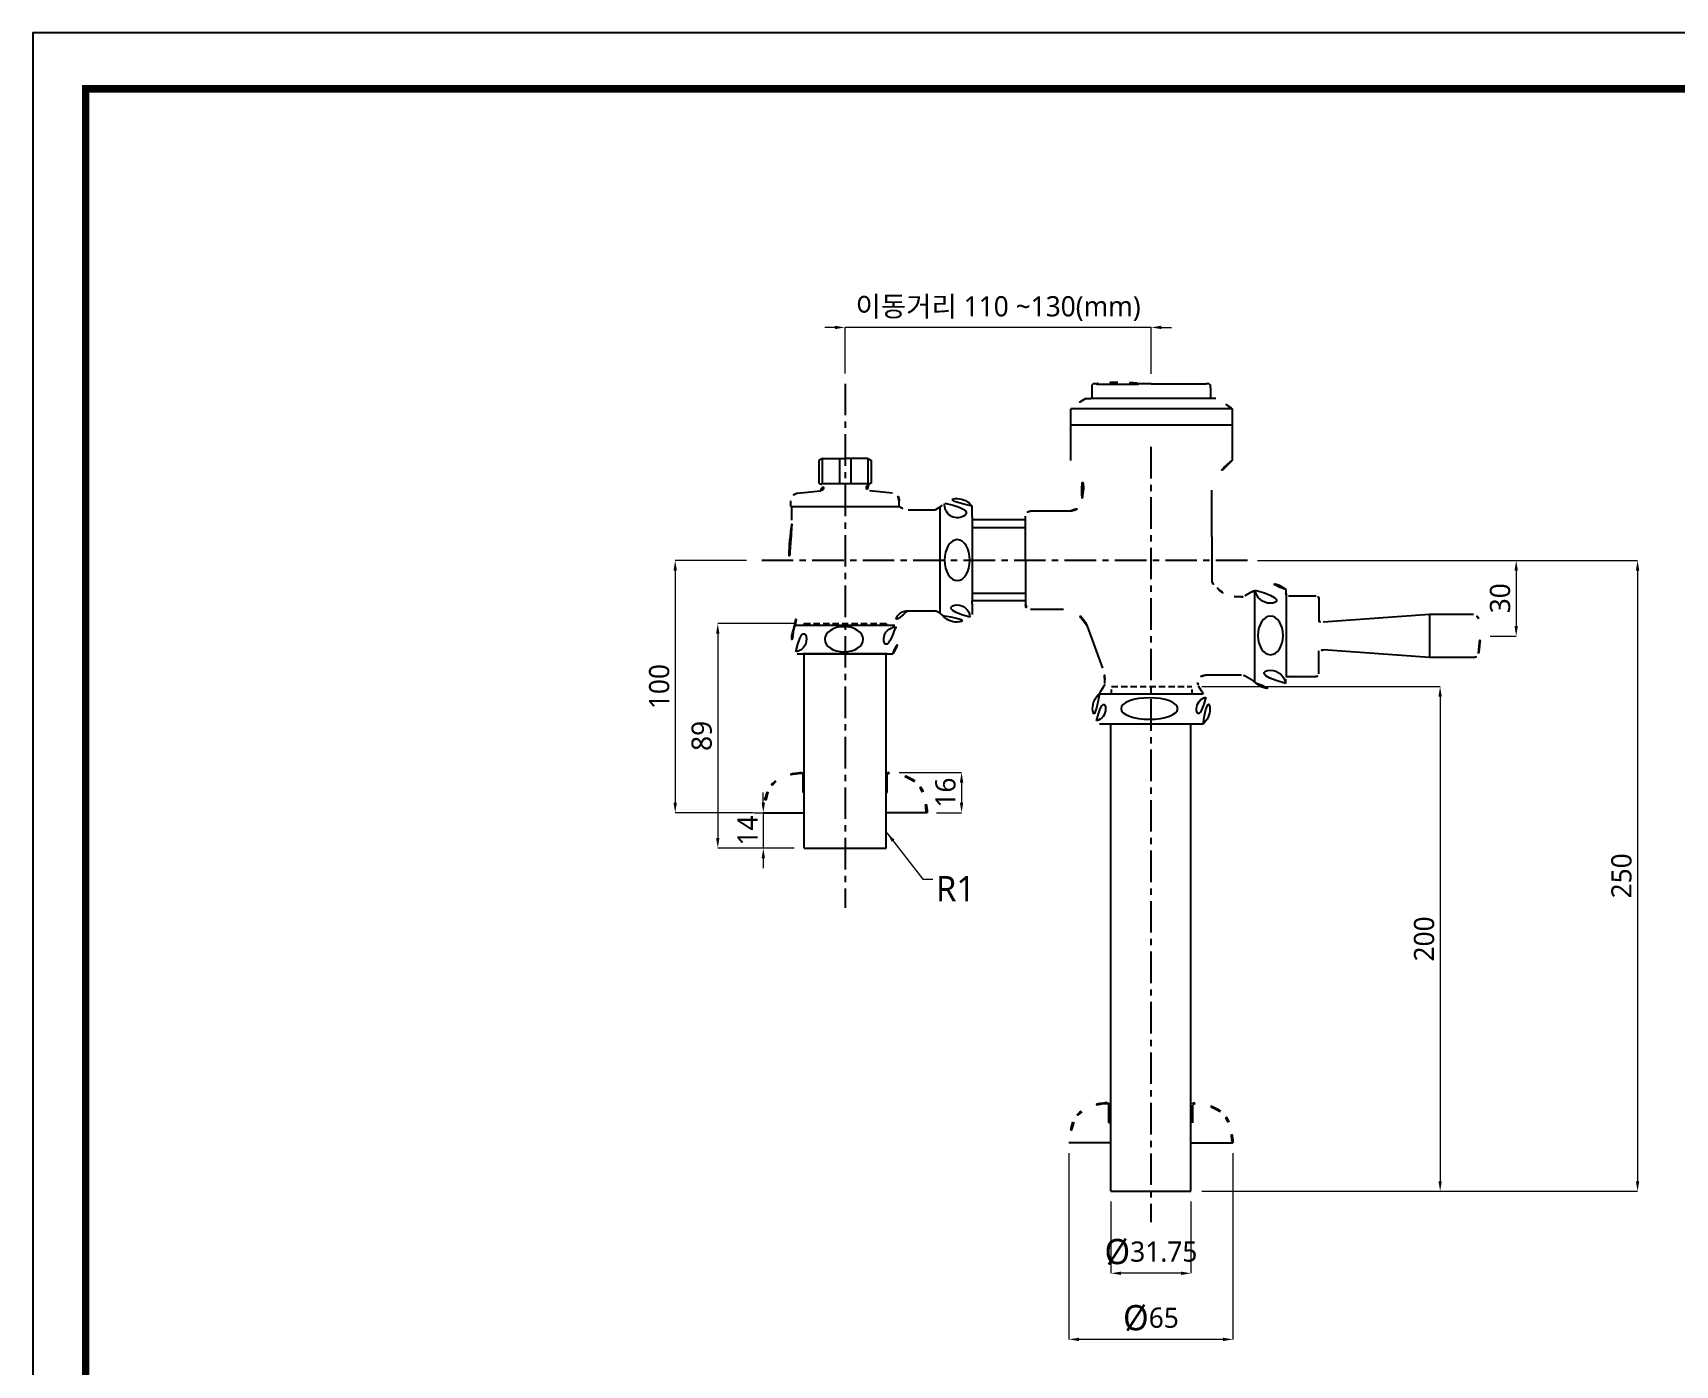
# Model space of a CAD drawing. Extents: x 16296676957 to 16296678259, y -37409617882 to -37409616928.
# Drawn here: x 16296676957 to 16296677608, y -37409617456 to -37409616928 of the extents above; entities that cross this region are included whole.
import ezdxf

# ---------------------------------------------------------------- set-up
doc = ezdxf.new("R2010")
doc.units = 0
doc.header["$LTSCALE"] = 10
doc.header["$MEASUREMENT"] = 0
doc.header["$PDMODE"] = 3
doc.header["$PDSIZE"] = -10
doc.linetypes.add('CENTER', pattern=[2, 1.25, -0.25, 0.25, -0.25])
doc.linetypes.add('HIDDEN', pattern=[0.375, 0.25, -0.125])
doc.layers.get('0').update_dxf_attribs({"linetype": 'CONTINUOUS'})
doc.layers.get('DEFPOINTS').update_dxf_attribs({"linetype": 'CONTINUOUS'})
doc.layers.add('7보라', color=6, linetype='CONTINUOUS')
doc.layers.add('DWG', color=7, linetype='CONTINUOUS')
doc.styles.add('Daelim Dimension', font='')
doc.styles.get('Daelim Dimension').set_extended_font_data('NanumGothic')
doc.dimstyles.new('DEFAULT', dxfattribs={"dimscale": 2, "dimtxt": 2, "dimasz": 2, "dimexe": 0, "dimexo": 2, "dimgap": 1, "dimtad": 1, "dimdec": 1, "dimzin": 9, "dimdsep": 46, "dimtxsty": 'Daelim Dimension', "dimcen": 0.5, "dimclrd": 252, "dimclre": 252, "dimclrt": 3, "dimadec": 1, "dimazin": 0, "dimtfac": 1, "dimtdec": 1, "dimtix": 1, "dimtmove": 0, "dimatfit": 3, "dimfxl": 1, "dimtolj": 1, "dimtzin": 1, "dimlwd": 9, "dimlwe": 9, "dimarcsym": 0})

# ---------------------------------------------------------------- blocks, each defined once
blk = doc.blocks.new('*D0')
at = {"color": 5, "lineweight": 9, "ltscale": 0.5, "transparency": 16777216}
for p, q in [((16296677274.494961, -37409617044.482384), (16296677270.494961, -37409617044.482384)), ((16296677278.494961, -37409617062.779213), (16296677278.494961, -37409617044.482384)), ((16296677399.840891, -37409617044.482384), (16296677278.494961, -37409617044.482384)), ((16296677399.840891, -37409617062.856819), (16296677399.840891, -37409617044.482384)), ((16296677403.840891, -37409617044.482384), (16296677407.840891, -37409617044.482384))]:
    blk.add_line(p, q, dxfattribs=at)
at = {"color": 5, "ltscale": 0.5, "transparency": 16777216}
for points in [[(16296677274.494961, -37409617043.815712), (16296677274.494961, -37409617045.14904), (16296677278.494961, -37409617044.482384)], [(16296677403.840891, -37409617043.815712), (16296677403.840891, -37409617045.14904), (16296677399.840891, -37409617044.482384)]]:
    blk.add_solid(points, dxfattribs=at)
at = {"layer": 'DEFPOINTS', "color": 0, "ltscale": 0.5, "transparency": 16777216}
for p in [(16296677278.494961, -37409617044.482384), (16296677278.494961, -37409617066.779213), (16296677399.840891, -37409617066.856819)]:
    blk.add_point(p, dxfattribs=at)
at = {"color": 2, "ltscale": 0.5, "transparency": 16777216, "insert": (16296677339.167931, -37409617036.994537), "char_height": 8, "attachment_point": 5, "style": 'Daelim Dimension'}
blk.add_mtext('\\A1;이동거리 110 ~130(mm)', dxfattribs=at)
blk = doc.blocks.new('*D1')
at = {"color": 5, "lineweight": 9, "ltscale": 0.5, "transparency": 16777216}
for p, q in [((16296677239.487009, -37409617136.834106), (16296677211.174629, -37409617136.834106)), ((16296677211.174629, -37409617140.834106), (16296677211.174629, -37409617232.834106)), ((16296677242.05892, -37409617236.834106), (16296677211.174629, -37409617236.834106))]:
    blk.add_line(p, q, dxfattribs=at)
at = {"color": 5, "ltscale": 0.5, "transparency": 16777216}
for points in [[(16296677210.507959, -37409617140.834106), (16296677211.84129, -37409617140.834106), (16296677211.174629, -37409617136.834106)], [(16296677210.507959, -37409617232.834106), (16296677211.84129, -37409617232.834106), (16296677211.174629, -37409617236.834106)]]:
    blk.add_solid(points, dxfattribs=at)
at = {"layer": 'DEFPOINTS', "color": 0, "ltscale": 0.5, "transparency": 16777216}
for p in [(16296677243.487009, -37409617136.834106), (16296677211.174629, -37409617236.834106), (16296677246.05892, -37409617236.834106)]:
    blk.add_point(p, dxfattribs=at)
at = {"color": 7, "ltscale": 0.5, "transparency": 16777216, "insert": (16296677204.84845, -37409617186.834106), "char_height": 8, "attachment_point": 5, "rotation": 90, "style": 'Daelim Dimension'}
blk.add_mtext('\\A1;100', dxfattribs=at)
blk = doc.blocks.new('*D2')
at = {"color": 5, "lineweight": 9, "ltscale": 0.5, "transparency": 16777216}
for p, q in [((16296677258.30018, -37409617161.849007), (16296677228.04796, -37409617161.849007)), ((16296677228.04796, -37409617165.849007), (16296677228.04796, -37409617246.849007)), ((16296677258.30018, -37409617250.849007), (16296677228.04796, -37409617250.849007))]:
    blk.add_line(p, q, dxfattribs=at)
at = {"color": 5, "ltscale": 0.5, "transparency": 16777216}
for points in [[(16296677227.38129, -37409617165.849007), (16296677228.714621, -37409617165.849007), (16296677228.04796, -37409617161.849007)], [(16296677227.38129, -37409617246.849007), (16296677228.714621, -37409617246.849007), (16296677228.04796, -37409617250.849007)]]:
    blk.add_solid(points, dxfattribs=at)
at = {"layer": 'DEFPOINTS', "color": 0, "ltscale": 0.5, "transparency": 16777216}
for p in [(16296677262.30018, -37409617161.849007), (16296677228.04796, -37409617250.849007), (16296677262.30018, -37409617250.849007)]:
    blk.add_point(p, dxfattribs=at)
at = {"color": 7, "ltscale": 0.5, "transparency": 16777216, "insert": (16296677221.693171, -37409617206.349007), "char_height": 8, "attachment_point": 5, "rotation": 90, "style": 'Daelim Dimension'}
blk.add_mtext('\\A1;89', dxfattribs=at)
blk = doc.blocks.new('*D3')
at = {"color": 5, "lineweight": 9, "ltscale": 0.5, "transparency": 16777216}
for p, q in [((16296677246.09201, -37409617232.849007), (16296677246.09201, -37409617228.849007)), ((16296677242.358549, -37409617236.849007), (16296677246.09201, -37409617236.849007)), ((16296677246.09201, -37409617236.849007), (16296677246.09201, -37409617250.849007)), ((16296677258.244961, -37409617250.849007), (16296677246.09201, -37409617250.849007)), ((16296677246.09201, -37409617254.849007), (16296677246.09201, -37409617258.849007))]:
    blk.add_line(p, q, dxfattribs=at)
at = {"color": 5, "ltscale": 0.5, "transparency": 16777216}
for points in [[(16296677245.42535, -37409617232.849007), (16296677246.75868, -37409617232.849007), (16296677246.09201, -37409617236.849007)], [(16296677245.42535, -37409617254.849007), (16296677246.75868, -37409617254.849007), (16296677246.09201, -37409617250.849007)]]:
    blk.add_solid(points, dxfattribs=at)
at = {"layer": 'DEFPOINTS', "color": 0, "ltscale": 0.5, "transparency": 16777216}
for p in [(16296677246.358549, -37409617236.849007), (16296677246.09201, -37409617250.849007), (16296677262.244961, -37409617250.849007)]:
    blk.add_point(p, dxfattribs=at)
at = {"color": 7, "ltscale": 0.5, "transparency": 16777216, "insert": (16296677239.823059, -37409617243.849007), "char_height": 8, "attachment_point": 5, "rotation": 90, "style": 'Daelim Dimension'}
blk.add_mtext('\\A1;14', dxfattribs=at)
blk = doc.blocks.new('*D4')
at = {"color": 5, "lineweight": 9, "ltscale": 0.5, "transparency": 16777216}
for p, q in [((16296677299.95365, -37409617220.854134), (16296677324.68004, -37409617220.854134)), ((16296677324.68004, -37409617224.854134), (16296677324.68004, -37409617232.834106)), ((16296677314.758539, -37409617236.834106), (16296677324.68004, -37409617236.834106))]:
    blk.add_line(p, q, dxfattribs=at)
at = {"color": 5, "ltscale": 0.5, "transparency": 16777216}
for points in [[(16296677324.013371, -37409617224.854134), (16296677325.346701, -37409617224.854134), (16296677324.68004, -37409617220.854134)], [(16296677324.013371, -37409617232.834106), (16296677325.346701, -37409617232.834106), (16296677324.68004, -37409617236.834106)]]:
    blk.add_solid(points, dxfattribs=at)
at = {"layer": 'DEFPOINTS', "color": 0, "ltscale": 0.5, "transparency": 16777216}
for p in [(16296677295.95365, -37409617220.854134), (16296677310.758539, -37409617236.834106), (16296677324.68004, -37409617236.834106)]:
    blk.add_point(p, dxfattribs=at)
at = {"color": 7, "ltscale": 0.5, "transparency": 16777216, "insert": (16296677318.325251, -37409617228.844116), "char_height": 8, "attachment_point": 5, "rotation": 90, "style": 'Daelim Dimension'}
blk.add_mtext('\\A1;16', dxfattribs=at)
blk = doc.blocks.new('*D5')
at = {"color": 5, "lineweight": 9, "ltscale": 0.5, "transparency": 16777216}
for p, q in [((16296677441.987009, -37409617136.834106), (16296677544.5313, -37409617136.834106)), ((16296677544.5313, -37409617140.834106), (16296677544.5313, -37409617162.816467)), ((16296677534.197741, -37409617166.816467), (16296677544.5313, -37409617166.816467))]:
    blk.add_line(p, q, dxfattribs=at)
at = {"color": 5, "ltscale": 0.5, "transparency": 16777216}
for points in [[(16296677543.86463, -37409617140.834106), (16296677545.19796, -37409617140.834106), (16296677544.5313, -37409617136.834106)], [(16296677543.86463, -37409617162.816467), (16296677545.19796, -37409617162.816467), (16296677544.5313, -37409617166.816467)]]:
    blk.add_solid(points, dxfattribs=at)
at = {"layer": 'DEFPOINTS', "color": 0, "ltscale": 0.5, "transparency": 16777216}
for p in [(16296677437.987009, -37409617136.834106), (16296677530.197741, -37409617166.816467), (16296677544.5313, -37409617166.816467)]:
    blk.add_point(p, dxfattribs=at)
at = {"color": 7, "ltscale": 0.5, "transparency": 16777216, "insert": (16296677538.17079, -37409617151.825287), "char_height": 8, "attachment_point": 5, "rotation": 90, "style": 'Daelim Dimension'}
blk.add_mtext('\\A1;30', dxfattribs=at)
blk = doc.blocks.new('*D6')
at = {"color": 5, "lineweight": 9, "ltscale": 0.5, "transparency": 16777216}
for p, q in [((16296677441.987009, -37409617136.834106), (16296677592.640739, -37409617136.834106)), ((16296677592.640739, -37409617140.834106), (16296677592.640739, -37409617382.834106)), ((16296677441.987009, -37409617386.834106), (16296677592.640739, -37409617386.834106))]:
    blk.add_line(p, q, dxfattribs=at)
at = {"color": 5, "ltscale": 0.5, "transparency": 16777216}
for points in [[(16296677591.97407, -37409617140.834106), (16296677593.3074, -37409617140.834106), (16296677592.640739, -37409617136.834106)], [(16296677591.97407, -37409617382.834106), (16296677593.3074, -37409617382.834106), (16296677592.640739, -37409617386.834106)]]:
    blk.add_solid(points, dxfattribs=at)
at = {"layer": 'DEFPOINTS', "color": 0, "ltscale": 0.5, "transparency": 16777216}
for p in [(16296677437.987009, -37409617136.834106), (16296677437.987009, -37409617386.834106), (16296677592.640739, -37409617386.834106)]:
    blk.add_point(p, dxfattribs=at)
at = {"color": 7, "ltscale": 0.5, "transparency": 16777216, "insert": (16296677586.28595, -37409617261.834106), "char_height": 8, "attachment_point": 5, "rotation": 90, "style": 'Daelim Dimension'}
blk.add_mtext('\\A1;250', dxfattribs=at)
blk = doc.blocks.new('*D7')
at = {"color": 5, "lineweight": 9, "ltscale": 0.5, "transparency": 16777216}
for p, q in [((16296677419.9256, -37409617186.834373), (16296677514.385229, -37409617186.834373)), ((16296677514.385229, -37409617190.834373), (16296677514.385229, -37409617382.834106)), ((16296677419.9256, -37409617386.834106), (16296677514.385229, -37409617386.834106))]:
    blk.add_line(p, q, dxfattribs=at)
at = {"color": 5, "ltscale": 0.5, "transparency": 16777216}
for points in [[(16296677513.718559, -37409617190.834373), (16296677515.051901, -37409617190.834373), (16296677514.385229, -37409617186.834373)], [(16296677513.718559, -37409617382.834106), (16296677515.051901, -37409617382.834106), (16296677514.385229, -37409617386.834106)]]:
    blk.add_solid(points, dxfattribs=at)
at = {"layer": 'DEFPOINTS', "color": 0, "ltscale": 0.5, "transparency": 16777216}
for p in [(16296677415.9256, -37409617186.834373), (16296677415.9256, -37409617386.834106), (16296677514.385229, -37409617386.834106)]:
    blk.add_point(p, dxfattribs=at)
at = {"color": 7, "ltscale": 0.5, "transparency": 16777216, "insert": (16296677508.047609, -37409617286.834244), "char_height": 8, "attachment_point": 5, "rotation": 90, "style": 'Daelim Dimension'}
blk.add_mtext('\\A1;200', dxfattribs=at)
blk = doc.blocks.new('*D8')
at = {"color": 5, "lineweight": 9, "ltscale": 0.5, "transparency": 16777216}
for p, q in [((16296677367.25581, -37409617371.670647), (16296677367.25581, -37409617445.537788)), ((16296677432.25581, -37409617371.670647), (16296677432.25581, -37409617445.537788)), ((16296677428.25581, -37409617445.537788), (16296677371.25581, -37409617445.537788))]:
    blk.add_line(p, q, dxfattribs=at)
at = {"color": 5, "ltscale": 0.5, "transparency": 16777216}
for points in [[(16296677371.25581, -37409617444.871117), (16296677371.25581, -37409617446.204453), (16296677367.25581, -37409617445.537788)], [(16296677428.25581, -37409617444.871117), (16296677428.25581, -37409617446.204453), (16296677432.25581, -37409617445.537788)]]:
    blk.add_solid(points, dxfattribs=at)
at = {"layer": 'DEFPOINTS', "color": 0, "ltscale": 0.5, "transparency": 16777216}
for p in [(16296677367.25581, -37409617367.670647), (16296677432.25581, -37409617367.670647), (16296677367.25581, -37409617445.537788)]:
    blk.add_point(p, dxfattribs=at)
at = {"color": 7, "ltscale": 0.5, "transparency": 16777216, "insert": (16296677399.75581, -37409617437.150093), "char_height": 8, "attachment_point": 5, "style": 'Daelim Dimension'}
blk.add_mtext('\\A1;{\\H1.25x;\\C256;Ø}65', dxfattribs=at)
blk = doc.blocks.new('*D9')
at = {"color": 5, "lineweight": 9, "ltscale": 0.5, "transparency": 16777216}
for p, q in [((16296677383.88081, -37409617390.834106), (16296677383.88081, -37409617419.336304)), ((16296677415.63081, -37409617390.834106), (16296677415.63081, -37409617419.336304)), ((16296677411.63081, -37409617419.336304), (16296677387.88081, -37409617419.336304))]:
    blk.add_line(p, q, dxfattribs=at)
at = {"color": 5, "ltscale": 0.5, "transparency": 16777216}
for points in [[(16296677387.88081, -37409617418.66964), (16296677387.88081, -37409617420.002968), (16296677383.88081, -37409617419.336304)], [(16296677411.63081, -37409617418.66964), (16296677411.63081, -37409617420.002968), (16296677415.63081, -37409617419.336304)]]:
    blk.add_solid(points, dxfattribs=at)
at = {"layer": 'DEFPOINTS', "color": 0, "ltscale": 0.5, "transparency": 16777216}
for p in [(16296677383.88081, -37409617386.834106), (16296677415.63081, -37409617386.834106), (16296677383.88081, -37409617419.336304)]:
    blk.add_point(p, dxfattribs=at)
at = {"color": 7, "ltscale": 0.5, "transparency": 16777216, "insert": (16296677399.75581, -37409617410.948608), "char_height": 8, "attachment_point": 5, "style": 'Daelim Dimension'}
blk.add_mtext('\\A1;{\\H1.25x;\\C256;Ø}31.75', dxfattribs=at)

msp = doc.modelspace()

# ---------------------------------------------------------------- linework, layer by layer
at = {"color": 0}
for p, q in [((16296677349.987009, -37409617136.8341064), (16296677349.987009, -37409617119.3341064)), ((16296677365.4445591, -37409617117.3341064), (16296677351.987009, -37409617117.3341064)), ((16296677367.4445591, -37409617117.3341064), (16296677364.487009, -37409617117.3341064)), ((16296677349.987009, -37409617136.8341064), (16296677349.987009, -37409617154.3341064)), ((16296677365.0311699, -37409617156.3341064), (16296677351.987009, -37409617156.3341064)), ((16296677246.0589199, -37409617236.8341064), (16296677262.2449608, -37409617236.8341064)), ((16296677311.0589199, -37409617236.8341064), (16296677294.7449608, -37409617236.8341064))]:
    msp.add_line(p, q, dxfattribs=at)
at = {"color": 0, "ltscale": 0.05}
for p, q in [((16296677374.4085102, -37409617162.8605804), (16296677380.5862808, -37409617179.5384064)), ((16296677379.9445591, -37409617188.6841125), (16296677381.1766109, -37409617186.5501328)), ((16296677381.4445591, -37409617185.5501328), (16296677381.4445591, -37409617183.9951019))]:
    msp.add_line(p, q, dxfattribs=at)
at = {"ltscale": 0.5}
for p, q in [((16296677262.3001804, -37409617250.8490067), (16296677262.3001804, -37409617173.779213)), ((16296677294.7449608, -37409617250.8490067), (16296677294.7449608, -37409617173.779213))]:
    msp.add_line(p, q, dxfattribs=at)
msp.add_lwpolyline([(16296676956.5471497, -37409617881.739357), (16296678258.5471497, -37409617881.739357), (16296678258.5471497, -37409616927.739357), (16296676956.5471497, -37409616927.739357)], close=True, dxfattribs=at)
at = {"color": 5, "linetype": 'ByBlock', "lineweight": 200, "const_width": 3}
msp.add_lwpolyline([(16296676977.48353, -37409617840.8899307), (16296678237.48353, -37409617840.8899307), (16296678237.48353, -37409616949.8899307), (16296676977.48353, -37409616949.8899307)], close=True, dxfattribs=at)
at = {"color": 0}
for centre, radius, start, end in [((16296677351.987009, -37409617119.3341064), 2, 90, 180), ((16296677351.987009, -37409617154.3341064), 2, 180, 270), ((16296677365.0311699, -37409617166.3341064), 10, 20.3253913913, 90)]:
    msp.add_arc(centre, radius, start, end, dxfattribs=at)
at = {"color": 0, "ltscale": 0.05}
for centre, radius, start, end in [((16296677369.4445591, -37409617183.9951019), 12, 0, 21.8014500731), ((16296677379.4445591, -37409617185.5501328), 2, 330.0000149226, 0)]:
    msp.add_arc(centre, radius, start, end, dxfattribs=at)
at = {"layer": '7보라', "color": 0}
msp.add_arc((16296677367.4445591, -37409617112.3341064), 5, 270, 0, dxfattribs=at)
at = {"layer": 'DWG', "color": 1, "linetype": 'CENTER', "lineweight": -3}
for p, q in [((16296677278.4949608, -37409617066.779213), (16296677278.4949608, -37409617274.529213)), ((16296677399.7557907, -37409617091.8135529), (16296677399.7558098, -37409617399.0641098)), ((16296677437.987009, -37409617136.8341064), (16296677243.487009, -37409617136.8341064))]:
    msp.add_line(p, q, dxfattribs=at)
at = {"layer": 'DWG'}
for p, q in [((16296677376.8408909, -37409617066.8568192), (16296677376.3408909, -37409617067.3568192)), ((16296677376.3408909, -37409617067.3568192), (16296677376.3408909, -37409617068.3568192)), ((16296677376.3408909, -37409617068.3568192), (16296677376.3408909, -37409617072.7024765)), ((16296677378.0908909, -37409617066.8568192), (16296677376.8408909, -37409617066.8568192)), ((16296677378.0908909, -37409617066.8568192), (16296677378.5716, -37409617066.8568192)), ((16296677378.2907391, -37409617066.8568192), (16296677378.5907402, -37409617067.1568069)), ((16296677394.5907402, -37409617067.1568069), (16296677378.5907402, -37409617067.1568069)), ((16296677396.1408901, -37409617066.8568192), (16296677394.5716, -37409617066.8568192)), ((16296677394.8907394, -37409617066.8568192), (16296677394.5907402, -37409617067.1568069)), ((16296677399.8408909, -37409617066.8568192), (16296677396.1408901, -37409617066.8568192)), ((16296677399.8408909, -37409617066.8568192), (16296677421.5908909, -37409617066.8568192)), ((16296677422.8408909, -37409617066.8568192), (16296677421.5908909, -37409617066.8568192)), ((16296677422.8408909, -37409617066.8568192), (16296677423.3408909, -37409617067.3568192)), ((16296677423.3408909, -37409617068.3568192), (16296677423.3408909, -37409617067.3568192)), ((16296677423.3408909, -37409617068.3568192), (16296677423.3408909, -37409617072.7024765)), ((16296677373.9711895, -37409617072.7024765), (16296677375.9711895, -37409617072.7024765)), ((16296677423.4711895, -37409617072.7024765), (16296677375.9711895, -37409617072.7024765)), ((16296677425.4711895, -37409617072.7024765), (16296677423.4711895, -37409617072.7024765)), ((16296677367.9711895, -37409617083.2130127), (16296677367.9711895, -37409617076.7130127)), ((16296677431.9711895, -37409617076.7130127), (16296677431.9711895, -37409617083.2130127)), ((16296677510.1977406, -37409617158.3164673), (16296677510.1977406, -37409617175.3164673)), ((16296677527.5821609, -37409617158.3164673), (16296677510.1977406, -37409617158.3164673)), ((16296677527.5821609, -37409617175.3164673), (16296677510.1977406, -37409617175.3164673))]:
    msp.add_line(p, q, dxfattribs=at)
at = {"layer": 'DWG', "color": 0, "lineweight": -3}
for p, q in [((16296677431.9711895, -37409617076.7130127), (16296677367.9711895, -37409617076.7130127)), ((16296677431.9267101, -37409617083.2437973), (16296677367.9711895, -37409617083.2130127)), ((16296677269.4949608, -37409617106.4746475), (16296677269.4949608, -37409617096.4746475)), ((16296677276.2403698, -37409617096.4746475), (16296677276.2403698, -37409617106.4746475)), ((16296677280.7623692, -37409617096.4746475), (16296677280.7623692, -37409617106.4746475)), ((16296677287.4949608, -37409617096.4746475), (16296677287.4949608, -37409617106.4746475)), ((16296677287.4949608, -37409617106.4746475), (16296677269.4949608, -37409617106.4746475)), ((16296677256.9949608, -37409617115.4746475), (16296677299.9949608, -37409617115.4746475)), ((16296677316.0848694, -37409617115.779213), (16296677317.0848694, -37409617114.9677887)), ((16296677316.0848694, -37409617115.779213), (16296677316.0848694, -37409617157.529213)), ((16296677328.83815, -37409617120.779213), (16296677328.83815, -37409617152.779213)), ((16296677440.8367405, -37409617148.6595917), (16296677440.8367405, -37409617184.9711838)), ((16296677453.5359707, -37409617183.1093597), (16296677453.5359707, -37409617150.5235672)), ((16296677316.0848694, -37409617157.529213), (16296677316.0848694, -37409617157.779213)), ((16296677316.0848694, -37409617157.779213), (16296677317.0848694, -37409617158.5906296)), ((16296677258.7978802, -37409617162.529213), (16296677298.2978802, -37409617162.529213)), ((16296677262.3001804, -37409617162.529213), (16296677262.3001804, -37409617161.8490067)), ((16296677294.7449608, -37409617161.8490067), (16296677294.7449608, -37409617162.529213)), ((16296677261.8078194, -37409617173.779213), (16296677297.4578209, -37409617173.779213)), ((16296677295.1449604, -37409617173.779213), (16296677261.8449593, -37409617173.779213)), ((16296677439.8777599, -37409617184.2549133), (16296677441.2430706, -37409617185.2746735)), ((16296677379.3224106, -37409617189.6508789), (16296677379.9445591, -37409617188.6841125)), ((16296677379.3224106, -37409617189.6508789), (16296677420.4054203, -37409617189.6508789)), ((16296677419.8777599, -37409617188.7549133), (16296677420.4054203, -37409617189.6508789)), ((16296677420.4054203, -37409617201.6508789), (16296677379.3224106, -37409617201.6508789)), ((16296677383.8807907, -37409617234.835907), (16296677383.8807907, -37409617227.959198)), ((16296677415.6307907, -37409617234.835907), (16296677415.6307907, -37409617227.959198)), ((16296677262.2449608, -37409617250.8490067), (16296677294.7449608, -37409617250.8490067))]:
    msp.add_line(p, q, dxfattribs=at)
at = {"layer": 'DWG', "color": 0}
for p, q in [((16296677367.9267101, -37409617083.2437973), (16296677367.9267101, -37409617097.2124329)), ((16296677431.9267101, -37409617083.2437973), (16296677431.9267101, -37409617097.2437973)), ((16296677269.4949608, -37409617096.4746475), (16296677268.1026592, -37409617097.2784882)), ((16296677268.1026592, -37409617097.2784882), (16296677268.1026592, -37409617106.2463531)), ((16296677269.4949608, -37409617096.4746475), (16296677278.4949608, -37409617096.4746475)), ((16296677287.4949608, -37409617096.4746475), (16296677278.4949608, -37409617096.4746475)), ((16296677287.4949608, -37409617096.4746475), (16296677288.88727, -37409617097.2784882)), ((16296677288.88727, -37409617097.2784882), (16296677288.88727, -37409617106.2463531)), ((16296677268.1026592, -37409617106.2463531), (16296677269.2558308, -37409617106.7978363)), ((16296677288.88727, -37409617106.2463531), (16296677287.7341003, -37409617106.7978363)), ((16296677423.9445591, -37409617127.5319977), (16296677423.9445591, -37409617108.96315)), ((16296677256.9949608, -37409617115.4746475), (16296677256.9949608, -37409617113.1802216)), ((16296677259.6905804, -37409617110.1957092), (16296677268.8268604, -37409617109.2639236)), ((16296677297.2993507, -37409617110.1957092), (16296677288.1630592, -37409617109.2639236)), ((16296677299.9949608, -37409617115.4746475), (16296677299.9949608, -37409617113.1802216)), ((16296677328.83815, -37409617119.529213), (16296677328.83815, -37409617115.279213)), ((16296677257.4578209, -37409617120.8149719), (16296677257.4578209, -37409617115.779213)), ((16296677303.5809307, -37409617116.779213), (16296677309.44944, -37409617116.779213)), ((16296677309.44944, -37409617116.779213), (16296677314.3528194, -37409617116.779213)), ((16296677316.0848694, -37409617115.779213), (16296677314.3528194, -37409617116.779213)), ((16296677328.83815, -37409617119.529213), (16296677328.83815, -37409617120.779213)), ((16296677349.987009, -37409617120.779213), (16296677328.83815, -37409617120.779213)), ((16296677328.83815, -37409617123.779213), (16296677349.987009, -37409617123.779213)), ((16296677423.9445591, -37409617127.5319977), (16296677423.9445591, -37409617145.3341064)), ((16296677328.83815, -37409617149.779213), (16296677349.987009, -37409617149.779213)), ((16296677349.987009, -37409617152.779213), (16296677328.83815, -37409617152.779213)), ((16296677328.83815, -37409617154.029213), (16296677328.83815, -37409617152.779213)), ((16296677328.83815, -37409617154.029213), (16296677328.83815, -37409617158.279213)), ((16296677435.6098099, -37409617151.2549133), (16296677432.7912502, -37409617151.2549133)), ((16296677439.7430706, -37409617149.3164673), (16296677436.9751301, -37409617150.9145432)), ((16296677439.8777599, -37409617149.2549133), (16296677437.1098099, -37409617150.8529816)), ((16296677453.2430706, -37409617148.3582611), (16296677453.2430706, -37409617149.8164673)), ((16296677454.2430706, -37409617150.8164673), (16296677465.2430706, -37409617150.8164673)), ((16296677466.2430706, -37409617151.8164673), (16296677466.2430706, -37409617156.0664673)), ((16296677303.2923508, -37409617156.779213), (16296677314.3528194, -37409617156.779213)), ((16296677316.0848694, -37409617157.779213), (16296677314.3528194, -37409617156.779213)), ((16296677466.2430706, -37409617156.0664673), (16296677466.2430706, -37409617161.0245667)), ((16296677510.1977406, -37409617158.3164673), (16296677468.0002594, -37409617161.3164673)), ((16296677259.4578209, -37409617173.779213), (16296677261.8078194, -37409617173.779213)), ((16296677466.2430706, -37409617177.5664673), (16296677466.2430706, -37409617172.6083679)), ((16296677510.1977406, -37409617175.3164673), (16296677468.0002594, -37409617172.3164673)), ((16296677466.2430706, -37409617181.8164673), (16296677466.2430706, -37409617177.5664673)), ((16296677418.3777599, -37409617185.6209335), (16296677418.3777599, -37409617185.2549133)), ((16296677419.8777599, -37409617188.7549133), (16296677418.64571, -37409617186.6209335)), ((16296677435.6098099, -37409617182.2549133), (16296677421.3777599, -37409617182.2549133)), ((16296677439.8777599, -37409617184.2549133), (16296677437.1098099, -37409617182.6568298)), ((16296677453.2430706, -37409617185.2746735), (16296677453.2430706, -37409617183.8164673)), ((16296677454.2430706, -37409617182.8164673), (16296677465.2430706, -37409617182.8164673)), ((16296677383.8808098, -37409617386.8341064), (16296677383.8807907, -37409617201.6508789)), ((16296677415.6308098, -37409617386.8341064), (16296677415.6307907, -37409617201.6508789)), ((16296677261.9089203, -37409617228.8341064), (16296677261.9089203, -37409617221.8531265)), ((16296677294.9089203, -37409617228.8341064), (16296677294.9089203, -37409617221.8531265)), ((16296677295.2089195, -37409617228.8341064), (16296677295.2089195, -37409617221.8531265)), ((16296677262.2089195, -37409617228.8341064), (16296677261.9089203, -37409617228.8341064)), ((16296677294.9089203, -37409617228.8341064), (16296677295.2089195, -37409617228.8341064)), ((16296677383.1058102, -37409617359.6706467), (16296677383.1058102, -37409617352.6896667)), ((16296677383.4058094, -37409617359.6706467), (16296677383.4058094, -37409617352.6896667)), ((16296677416.1058102, -37409617359.6706467), (16296677416.1058102, -37409617352.6896667)), ((16296677416.4058094, -37409617359.6706467), (16296677416.4058094, -37409617352.6896667)), ((16296677383.4058094, -37409617359.6706467), (16296677383.1058102, -37409617359.6706467)), ((16296677383.5058098, -37409617367.6706467), (16296677367.2558098, -37409617367.6706467)), ((16296677416.0058098, -37409617367.6706467), (16296677432.2558098, -37409617367.6706467)), ((16296677383.8808098, -37409617386.8341064), (16296677415.6308098, -37409617386.8341064))]:
    msp.add_line(p, q, dxfattribs=at)
at = {"layer": 'DWG', "color": 0, "linetype": 'HIDDEN', "lineweight": -3}
for p, q in [((16296677262.3001804, -37409617161.8490067), (16296677294.7449608, -37409617161.8490067)), ((16296677384.1756001, -37409617186.8343735), (16296677415.9256001, -37409617186.8343735)), ((16296677384.1756001, -37409617189.6614685), (16296677384.1756001, -37409617187.9114685)), ((16296677415.9256001, -37409617187.9114685), (16296677415.9256001, -37409617189.6614685))]:
    msp.add_line(p, q, dxfattribs=at)
at = {"layer": 'DWG'}
for centre, radius, start, end in [((16296677378.8715992, -37409617066.8214188), 0.3, 93.2769905677, 180), ((16296677386.5716, -37409617201.3011627), 135, 90, 93.2769905677), ((16296677386.5716, -37409617201.3011627), 135, 86.7230094323, 90), ((16296677394.2716007, -37409617066.8214188), 0.3, 0, 86.7230094323), ((16296677386.8461895, -37409617098.4576797), 28.7940253, 116.5604571263, 130.9588904747), ((16296677412.5961895, -37409617100.8420181), 30.945104, 51.2366284077, 65.4140042327), ((16296677527.5821609, -37409617160.3164673), 2, 10.8202661887, 90), ((16296677493.5727406, -37409617166.8164673), 36.625, 349.1797338113, 10.8202661887), ((16296677527.5821609, -37409617173.3164673), 2, 270, 349.1797338113)]:
    msp.add_arc(centre, radius, start, end, dxfattribs=at)
at = {"layer": 'DWG', "color": 0}
for centre, radius, start, end in [((16296677357.2646503, -37409617108.6336288), 15.6244406, 346.2999219687, 46.9686545001), ((16296677444.2033691, -37409617114.1835709), 20.9206239, 125.9317689332, 165.5500362646), ((16296677268.6949596, -37409617107.9706268), 1.3, 275.8232047336, 64.4413893395), ((16296677288.29496, -37409617107.9706268), 1.3, 115.5586106605, 264.1767952664), ((16296677259.9949608, -37409617113.1802216), 3, 95.8233134524, 180), ((16296677296.9949608, -37409617113.1802216), 3, 0, 84.1766865476), ((16296677322.83815, -37409617119.779213), 7.5, 36.8697883628, 140.0943983053), ((16296677238.4578209, -37409617120.8149719), 19, 351.8077996321, 0), ((16296677335.4578209, -37409617134.779213), 79, 171.8077996321, 193.5867135388), ((16296677433.7217808, -37409617139.1476669), 11.5700498, 212.3229713661, 227.7754830176), ((16296677433.9375896, -37409617140.6494064), 10.6672747, 221.483721379, 263.8308644205), ((16296677447.2430706, -37409617155.0664673), 9, 48.1895431854, 131.8104568146), ((16296677240.2003403, -37409617157.8012238), 19, 339.928008282, 13.5867135388), ((16296677435.4751301, -37409617148.3164673), 3, 270, 299.9998357942), ((16296677435.6098099, -37409617148.2549133), 3, 270, 299.9998357942), ((16296677454.2430706, -37409617149.8164673), 1, 180, 270), ((16296677465.2430706, -37409617151.8164673), 1, 0, 90), ((16296677303.2923508, -37409617161.779213), 5, 90, 196.5075436005), ((16296677322.83815, -37409617153.779213), 7.5, 219.9056016947, 323.1302116372), ((16296677267.4389191, -37409617167.754097), 10, 159.928008282, 217.0498217278), ((16296677289.4767208, -37409617167.754097), 10, 322.9501782722, 20.071991718), ((16296677316.7152996, -37409617157.8012238), 19, 196.5075436005, 200.071991718), ((16296677421.3777599, -37409617185.2549133), 3, 90, 180), ((16296677420.3777599, -37409617185.6209335), 2, 180, 209.9999850774), ((16296677435.6098099, -37409617185.2549133), 3, 60.0001642058, 90), ((16296677447.2430706, -37409617178.5664673), 9, 228.1895431854, 311.8104568146), ((16296677454.2430706, -37409617183.8164673), 1, 90, 180), ((16296677465.2430706, -37409617181.8164673), 1, 270, 0), ((16296677384.6139202, -37409617195.6508789), 8, 131.4096290069, 228.5903709931), ((16296677415.1139202, -37409617195.6508789), 8, 311.4096290069, 48.5903709931), ((16296677256.9807491, -37409617232.1785812), 10, 127.1962620515, 158.8074427751), ((16296677256.9807491, -37409617232.1785812), 9.7, 127.1962620515, 158.8074427751), ((16296677262.0589199, -37409617240.8341064), 20, 92.5640846962, 123.7920594864), ((16296677262.0589199, -37409617240.8341064), 19.7, 92.5640846962, 123.7920594864), ((16296677261.2089195, -37409617221.8531265), 1, 0, 92.5640846962), ((16296677261.2089195, -37409617221.8531265), 0.7, 0, 92.5640846962), ((16296677295.9089203, -37409617221.8531265), 1, 87.4359153038, 180), ((16296677295.9089203, -37409617221.8531265), 0.7, 87.4359153038, 180), ((16296677295.0589199, -37409617240.8341064), 19.7, 56.2079405136, 87.4359153038), ((16296677295.0589199, -37409617240.8341064), 20, 56.2079405136, 87.4359153038), ((16296677300.1370792, -37409617232.1785812), 9.7, 21.1925572249, 52.8037379485), ((16296677300.1370792, -37409617232.1785812), 10, 21.1925572249, 52.8037379485), ((16296677276.0213909, -37409617238.3341064), 30, 160.9929974742, 177.1338401271), ((16296677276.0213909, -37409617238.3341064), 29.7, 160.9929974742, 177.1338401271), ((16296677281.0964394, -37409617238.3341064), 29.7, 2.8661598729, 19.0070025258), ((16296677281.0964394, -37409617238.3341064), 30, 2.8661598729, 19.0070025258), ((16296677378.1776505, -37409617363.0151215), 10, 127.1962620515, 158.8074427751), ((16296677378.1776505, -37409617363.0151215), 9.7, 127.1962620515, 158.8074427751), ((16296677383.2558098, -37409617371.6706467), 20, 92.5640846962, 123.7920594864), ((16296677383.2558098, -37409617371.6706467), 19.7, 92.5640846962, 123.7920594864), ((16296677382.4058094, -37409617352.6896667), 1, 0, 92.5640846962), ((16296677382.4058094, -37409617352.6896667), 0.7, 0, 92.5640846962), ((16296677417.1058102, -37409617352.6896667), 1, 87.4359153038, 180), ((16296677417.1058102, -37409617352.6896667), 0.7, 87.4359153038, 180), ((16296677416.2558098, -37409617371.6706467), 19.7, 56.2079405136, 87.4359153038), ((16296677416.2558098, -37409617371.6706467), 20, 56.2079405136, 87.4359153038), ((16296677421.3339806, -37409617363.0151215), 9.7, 21.1925572249, 52.8037379485), ((16296677421.3339806, -37409617363.0151215), 10, 21.1925572249, 52.8037379485), ((16296677397.2182903, -37409617369.1706467), 30, 160.9929974742, 177.1338401271), ((16296677397.2182903, -37409617369.1706467), 29.7, 160.9929974742, 177.1338401271), ((16296677402.2933407, -37409617369.1706467), 29.7, 2.8661598729, 19.0070025258), ((16296677402.2933407, -37409617369.1706467), 30, 2.8661598729, 19.0070025258)]:
    msp.add_arc(centre, radius, start, end, dxfattribs=at)
at = {"layer": 'DWG', "color": 0, "lineweight": -3}
for centre, radius, start, end in [((16296677304.3930302, -37409617108.9661331), 7.8551708, 235.9517915357, 264.065944796), ((16296677322.9739399, -37409617114.9054413), 5.0198338, 170.6839392655, 5.0949344945), ((16296677435.1407204, -37409617140.5540695), 9.9067759, 298.5654294134, 311.6285659841), ((16296677322.9739399, -37409617159.4335327), 5.0015623, 1.4321945082, 181.4321945082), ((16296677447.1002693, -37409617147.7557831), 6.0638825, 188.3242789081, 351.6757210919), ((16296677468.2939701, -37409617154.1134872), 7.2089666, 253.4715003488, 267.6649559803), ((16296677258.1170902, -37409617168.1133728), 5.0580659, 280.2700294388, 84.6538858739), ((16296677298.7666206, -37409617168.1317368), 4.9372328, 92.6821377069, 261.3008979154), ((16296677468.8062401, -37409617182.603241), 10.3182991, 94.4800152378, 104.3833543246), ((16296677447.1002693, -37409617186.4110336), 6.0614564, 8.1657106017, 171.8342893983), ((16296677376.87957, -37409617195.7154388), 4.9117207, 285.7001428257, 75.256370415), ((16296677422.7211208, -37409617195.7154388), 4.9117207, 104.743629585, 254.2998571743)]:
    msp.add_arc(centre, radius, start, end, dxfattribs=at)
at = {"layer": 'DWG', "color": 0, "lineweight": -3, "extrusion": (0, 0, -1)}
for centre, major_axis, ratio in [((16296677322.9739399, -37409617136.7096481), (0, 8.125), 0.6153846154), ((16296677447.1435604, -37409617166.5626526), (0, 7.625), 0.6557377049), ((16296677278.0883598, -37409617168.077301), (-7.625, 0), 0.6557377049), ((16296677399.1621094, -37409617195.5198288), (11.25, 0), 0.3777777778)]:
    msp.add_ellipse(centre, major_axis=major_axis, ratio=ratio, dxfattribs=at)

# ---------------------------------------------------------------- texts
at = {"layer": 'DWG', "color": 2, "insert": (16296677314.5526199, -37409617261.9005585), "char_height": 10, "width": 16.5, "attachment_point": 1, "style": 'Daelim Dimension'}
msp.add_mtext('R1', dxfattribs=at)

# ---------------------------------------------------------------- dimensions: what is measured, and where the dimension line sits
at = {"ltscale": 0.5}
dim = msp.add_linear_dim(base=(16296677278.4949608, -37409617044.4823837), p1=(16296677399.8408909, -37409617066.8568192), p2=(16296677278.4949608, -37409617066.779213), text='이동거리 110 ~130(mm)', dimstyle='DEFAULT', override={"dimtxt": 4, "dimclrd": 5, "dimclre": 5, "dimclrt": 2}, dxfattribs=at)
dim.commit()
dim.dimension.update_dxf_attribs({"geometry": '*D0', "text_midpoint": (16296677339.1679306, -37409617036.9945374)})
for base, p1, p2, override, picture, middle in [((16296677211.1746292, -37409617236.8341064), (16296677243.487009, -37409617136.8341064), (16296677246.0589199, -37409617236.8341064), {"dimtxt": 4, "dimdec": 6, "dimclrd": 5, "dimclre": 5, "dimclrt": 7}, '*D1', (16296677204.8484497, -37409617186.8341064)), ((16296677544.5312996, -37409617166.8164673), (16296677437.987009, -37409617136.8341064), (16296677530.1977406, -37409617166.8164673), {"dimtxt": 4, "dimclrd": 5, "dimclre": 5, "dimclrt": 7}, '*D5', (16296677538.1707897, -37409617151.8252869)), ((16296677592.6407394, -37409617386.8341064), (16296677437.987009, -37409617136.8341064), (16296677437.987009, -37409617386.8341064), {"dimtxt": 4, "dimclrd": 5, "dimclre": 5, "dimclrt": 7}, '*D6', (16296677586.2859497, -37409617261.8341064)), ((16296677228.0479603, -37409617250.8490067), (16296677262.3001804, -37409617161.8490067), (16296677262.3001804, -37409617250.8490067), {"dimtxt": 4, "dimdec": 6, "dimclrd": 5, "dimclre": 5, "dimclrt": 7}, '*D2', (16296677221.6931705, -37409617206.3490067)), ((16296677514.3852291, -37409617386.8341064), (16296677415.9256001, -37409617186.8343735), (16296677415.9256001, -37409617386.8341064), {"dimtxt": 4, "dimdec": 0, "dimclrd": 5, "dimclre": 5, "dimclrt": 7}, '*D7', (16296677508.0476093, -37409617286.8342438)), ((16296677324.6800404, -37409617236.8341064), (16296677295.9536495, -37409617220.8541336), (16296677310.7585392, -37409617236.8341064), {"dimtxt": 4, "dimclrd": 5, "dimclre": 5, "dimclrt": 7}, '*D4', (16296677318.3252506, -37409617228.8441162)), ((16296677246.0920105, -37409617250.8490067), (16296677246.3585491, -37409617236.8490067), (16296677262.2449608, -37409617250.8490067), {"dimtxt": 4, "dimdec": 6, "dimclrd": 5, "dimclre": 5, "dimclrt": 7}, '*D3', (16296677239.8230591, -37409617243.8490067))]:
    dim = msp.add_linear_dim(base=base, p1=p1, p2=p2, angle=90, dimstyle='DEFAULT', override=override, dxfattribs=at)
    dim.commit()
    dim.dimension.update_dxf_attribs({"geometry": picture, "text_midpoint": middle})
for base, p1, p2, override, picture, middle in [((16296677367.2558098, -37409617445.5377884), (16296677432.2558098, -37409617367.6706467), (16296677367.2558098, -37409617367.6706467), {"dimtxt": 4, "dimclrd": 5, "dimclre": 5, "dimclrt": 7}, '*D8', (16296677399.7558098, -37409617445.5377884)), ((16296677383.8808098, -37409617419.3363037), (16296677415.6308098, -37409617386.8341064), (16296677383.8808098, -37409617386.8341064), {"dimtxt": 4, "dimdec": 2, "dimclrd": 5, "dimclre": 5, "dimclrt": 7}, '*D9', (16296677399.7558098, -37409617419.3363037))]:
    dim = msp.add_linear_dim(base=base, p1=p1, p2=p2, text='{\\H1.25x;\\C256;Ø}<>', dimstyle='DEFAULT', override=override, dxfattribs=at)
    dim.commit()
    dim.dimension.update_dxf_attribs({"geometry": picture, "text_midpoint": middle, "dimtype": 160})

# ---------------------------------------------------------------- leaders
at = {"layer": 'DWG', "color": 0, "annotation_type": 0, "has_hookline": 1, "hookline_direction": 0, "text_width": 12.3809524}
msp.add_leader([(16296677295.0985508, -37409617244.7162323), (16296677309.3026199, -37409617263.1505585), (16296677313.3026199, -37409617263.1505585)], dimstyle='DEFAULT', override={"dimgap": 0.625, "dimtad": 0, "dimclrd": 5}, dxfattribs=at)

doc.saveas('drawing.dxf')
